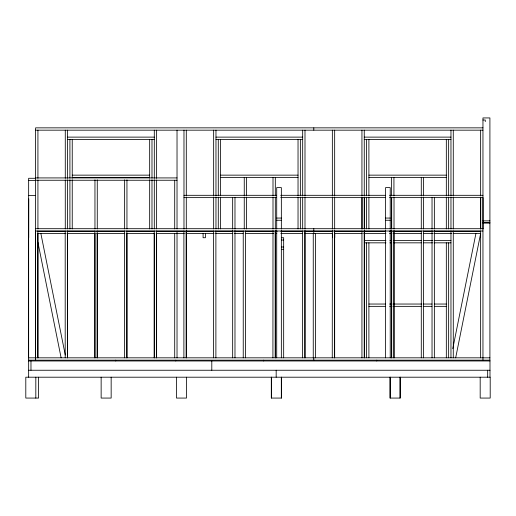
<?xml version="1.0" encoding="UTF-8"?>
<svg xmlns="http://www.w3.org/2000/svg" width="516" height="516" viewBox="0 0 516 516"><rect width="100%" height="100%" fill="white"/><g stroke="black" fill="none" stroke-linecap="round" stroke-linejoin="round"><path stroke-width="0.77" d="M452.777 348.706L475.907 233.561M455.673 357.827L480.635 233.561L453.151 233.561M482.957 120.015L485.272 120.015L485.272 121.628M482.957 127.852L35.61 127.852L35.61 360.142M35.61 130.167L482.957 130.167M67.602 137.121L154.303 137.121M215.972 137.121L302.673 137.121M364.257 137.121L450.965 137.121M67.602 139.443L154.303 139.443M215.972 139.443L302.673 139.443M364.257 139.443L450.965 139.443M72.24 175.143L149.666 175.143M220.609 175.143L298.035 175.143M368.895 175.143L446.327 175.143M72.24 177.459L149.666 177.459M220.609 177.459L298.035 177.459M368.895 177.459L446.327 177.459M35.61 177.923L177.027 177.923M35.61 178.284L28.651 178.284L28.651 377.202M35.61 180.245L177.027 180.245M28.651 180.51L35.61 180.51M183.98 195.312L276.653 195.312M280.685 195.312L385.446 195.312M389.477 195.312L482.957 195.312M28.651 195.545L35.61 195.545M183.98 197.628L276.653 197.628M280.685 197.628L385.446 197.628M389.477 197.628L483.041 197.628L483.041 229.027M276.711 218.062L281.349 218.062M385.587 218.062L390.225 218.062M276.711 220.255L281.349 220.255M385.587 220.255L390.225 220.255M482.957 220.867L489.91 220.867M482.957 222.667L489.91 222.667M482.957 223.067L489.91 223.067M35.61 228.698L482.957 228.698M482.957 231.013L35.527 231.013L35.527 357.827M37.217 231.245L65.338 231.245M66.945 231.245L95.067 231.245M96.673 231.245L124.795 231.245M126.401 231.245L154.523 231.245M156.135 231.245L184.354 231.245M185.96 231.245L214.101 231.245M215.211 231.245L232.903 231.245M234.206 231.245L243.352 231.245M244.965 231.245L273.603 231.245M275.209 231.245L277.124 231.245M280.839 231.245L302.853 231.245M304.459 231.245L332.601 231.245M334.749 231.245L362.348 231.245M363.741 231.245L385.665 231.245M389.515 231.245L392.102 231.245M393.708 231.245L421.043 231.245M423.352 231.245L432.298 231.245M433.821 231.245L480.544 231.245M37.217 233.561L65.358 233.561M66.945 233.561L95.105 233.561M96.673 233.561L124.853 233.561M126.401 233.561L154.606 233.561M156.135 233.561L184.354 233.561M185.96 233.561L214.101 233.561M215.714 233.561L232.593 233.561M234.206 233.561L243.049 233.561M245.461 233.561L273.603 233.561M275.209 233.561L276.815 233.561M280.839 233.561L302.544 233.561M304.956 233.561L332.33 233.561M362.135 233.561L334.749 233.561L334.749 237.734M363.741 233.561L385.936 233.561M389.515 233.561L391.934 233.561M393.966 233.561L421.256 233.561M423.352 233.561L432.498 233.561M433.821 233.561L451.539 233.561M281.349 237.734L283.665 237.734L283.665 357.827M281.349 240.056L283.665 240.056M364.257 240.52L385.936 240.52M389.948 240.52L391.554 240.52M393.966 240.52L421.256 240.52M423.668 240.52L432.498 240.52M434.104 240.52L450.965 240.52M364.257 242.836L385.936 242.836M389.948 242.836L391.554 242.836M393.966 242.836L421.256 242.836M423.668 242.836L432.498 242.836M434.104 242.836L450.965 242.836M281.349 247.009L283.665 247.009M281.349 249.325L283.665 249.325M368.895 304.04L385.658 304.04M389.651 304.04L392.044 304.04M393.643 304.04L421.578 304.04M423.178 304.04L431.957 304.04M434.349 304.04L446.327 304.04M368.895 306.356L385.658 306.356M389.651 306.356L392.044 306.356M393.643 306.356L421.578 306.356M423.178 306.356L431.957 306.356M434.349 306.356L446.327 306.356M489.91 357.827L28.548 357.827L28.554 213.056M28.651 360.142L489.91 360.142M28.651 360.974L489.994 360.974L489.994 377.202M28.651 370.249L489.994 370.249M40.88 233.561L65.28 355.021M37.894 242.217L61.114 357.827M489.91 360.974L489.91 117.932L482.957 117.932L482.957 360.142M487.672 370.249L487.672 377.202M480.719 197.628L480.719 229.027M480.635 130.167L480.635 196.009M480.635 197.615L480.635 228.923M480.635 231.013L480.635 357.827M480.183 377.202L480.183 398.068L490.2 398.068L490.2 377.202L25.8 377.202L25.8 398.068L38.597 398.068L38.597 377.202M453.28 130.167L453.28 196.009M453.28 197.615L453.28 228.923M453.28 231.013L453.28 357.827M450.965 130.167L450.965 196.009M450.965 197.486L450.965 228.923M450.965 231.013L450.965 357.827M448.643 139.443L448.643 195.874M448.643 197.486L448.643 228.923M448.643 242.836L448.643 357.827M446.327 139.443L446.327 195.874M446.327 197.486L446.327 228.923M446.327 242.836L446.327 357.827M434.356 197.628L434.356 229.027M434.356 230.633L434.356 357.827M432.034 197.628L432.034 229.027M432.034 230.633L432.034 357.827M423.61 177.459L423.61 195.957M423.61 197.564L423.61 228.923M423.61 231.013L423.61 357.827M421.288 177.459L421.288 195.957M421.288 197.564L421.288 228.923M421.288 231.013L421.288 357.827M400.248 377.202L400.248 398.068L390.006 398.068L390.006 377.202M400.016 377.202L400.016 398.068M394.018 197.628L394.018 229.027M394.018 230.633L394.018 357.827M393.934 177.459L393.934 195.957M393.934 231.013L393.934 357.827M391.696 197.628L391.696 229.027M391.696 230.633L391.696 357.827M391.612 177.459L391.612 195.957M391.612 197.564L391.612 228.923M391.612 231.013L391.612 357.827M390.225 229.104L390.225 187.605L385.587 187.605L385.587 229.104M390.225 230.517L390.225 357.827M390.238 377.202L390.238 398.068M385.587 230.517L385.587 357.827M376.777 360.142L376.777 360.974M368.895 139.443L368.895 195.874M368.895 197.486L368.895 228.923M368.895 242.836L368.895 357.827M366.579 139.443L366.579 195.874M366.579 197.486L366.579 228.923M366.579 242.836L366.579 357.827M364.341 197.628L364.341 229.027M364.341 230.633L364.341 357.827M364.257 130.167L364.257 196.009M364.257 197.486L364.257 228.923M364.257 231.013L364.257 357.827M362.026 197.628L362.026 229.027M361.942 130.167L361.942 196.009M361.942 197.615L361.942 228.923M361.942 231.013L361.942 357.827M334.665 130.167L334.665 196.009M334.665 197.615L334.665 229.027M334.665 230.633L334.665 357.827M334.587 231.013L334.587 357.827M332.427 233.561L332.427 237.734M332.349 130.167L332.349 196.009M332.349 197.615L332.349 229.027M332.349 230.633L332.265 357.827M315.573 233.561L315.573 357.827M313.805 127.852L313.805 130.167M313.805 228.698L313.805 231.013M313.805 231.245L313.805 233.561M313.805 357.827L313.805 360.142M313.257 233.561L313.257 357.827M304.995 130.167L304.995 196.009M304.995 197.615L304.995 229.027M304.995 230.633L304.995 357.827M304.911 231.013L304.911 357.827M302.673 130.167L302.673 196.009M302.673 197.486L302.673 229.027M302.595 231.013L302.595 357.827M300.357 139.443L300.357 195.874M300.357 197.486L300.357 228.923M298.035 139.443L298.035 195.874M298.035 197.486L298.035 228.923M281.555 377.202L281.555 398.068L271.306 398.068L271.306 377.202M281.349 229.104L281.349 187.605L276.711 187.605L276.711 229.104M281.349 230.652L281.349 357.827M281.323 377.202L281.323 398.068M276.711 230.652L276.711 357.827M276.176 370.249L276.176 377.202M275.318 177.459L275.318 195.957M275.318 197.564L275.318 229.027M275.318 230.633L275.318 357.827M275.234 231.013L275.234 357.827M273.003 177.459L273.003 195.957M273.003 197.564L273.003 229.027M273.003 230.633L272.919 357.827M271.539 377.202L271.539 398.068M263.644 360.142L263.644 360.974M246.571 177.459L246.571 195.957M246.571 197.564L246.571 228.923M245.564 231.013L245.564 357.827M244.255 177.459L244.255 195.957M244.255 197.564L244.255 228.923M243.242 231.013L243.242 357.827M234.98 197.628L234.98 229.027M234.98 230.633L234.98 357.827M232.664 197.628L232.664 229.027M232.664 230.633L232.664 357.827M220.609 139.443L220.609 195.874M220.609 197.486L220.609 228.923M218.287 139.443L218.287 195.874M218.287 197.486L218.287 228.923M215.972 130.167L215.972 196.009M215.972 197.486L215.972 228.923M215.888 231.013L215.888 357.827M213.65 130.167L213.65 196.009M213.65 197.615L213.65 228.923M213.572 231.013L213.572 357.827M211.799 360.974L211.799 370.249M205.413 233.561L205.413 237.734L203.091 237.734L203.091 233.561M186.502 377.202L186.502 398.068L176.491 398.068L176.491 377.202M186.295 130.167L186.295 196.009M186.295 197.615L186.295 229.027M186.295 230.633L186.295 357.827M186.212 231.013L186.212 357.827M183.98 130.167L183.98 229.027M183.896 231.013L183.896 357.827M177.027 130.167L177.027 228.923M177.027 231.245L177.027 357.827M175.769 360.142L175.769 360.974M174.705 180.245L174.705 228.923M174.705 233.561L174.705 357.827M156.625 130.167L156.625 178.343M156.625 179.949L156.625 228.923M156.625 233.561L156.625 357.827M156.541 231.013L156.541 357.827M154.303 130.167L154.303 178.343M154.303 179.749L154.303 228.923M154.303 233.561L154.303 357.827M154.22 231.013L154.22 357.827M151.988 139.443L151.988 178.136M151.988 179.749L151.988 228.923M149.666 139.443L149.666 178.136M149.666 179.749L149.666 228.923M126.949 179.871L126.949 228.923M126.949 233.561L126.949 357.827M126.865 231.013L126.865 357.827M124.633 179.871L124.633 228.923M124.549 231.013L124.549 357.827M115.752 360.142L115.752 360.974M111.159 377.202L111.159 398.068L101.142 398.068L101.142 377.202M97.272 179.871L97.272 228.923M97.272 233.561L97.272 357.827M97.195 231.013L97.195 357.827M94.957 179.871L94.957 228.923M94.957 233.561L94.957 357.827M94.873 231.013L94.873 357.827M72.24 139.443L72.24 178.136M72.24 179.749L72.24 228.923M69.918 139.443L69.918 178.136M69.918 179.749L69.918 228.923M67.602 130.167L67.602 178.343M67.602 179.749L67.602 228.923M67.602 233.561L67.602 357.827M67.519 231.013L67.519 357.827M65.28 130.167L65.28 178.343M65.28 179.949L65.28 228.923M65.197 231.013L65.197 357.827M37.926 130.167L37.926 178.343M37.926 179.949L37.926 228.923M37.926 233.561L37.926 357.827M37.842 231.013L37.842 357.827M35.817 377.202L35.817 398.068M30.973 360.974L30.973 370.249M28.754 198.944L28.703 237.734"/></g></svg>
